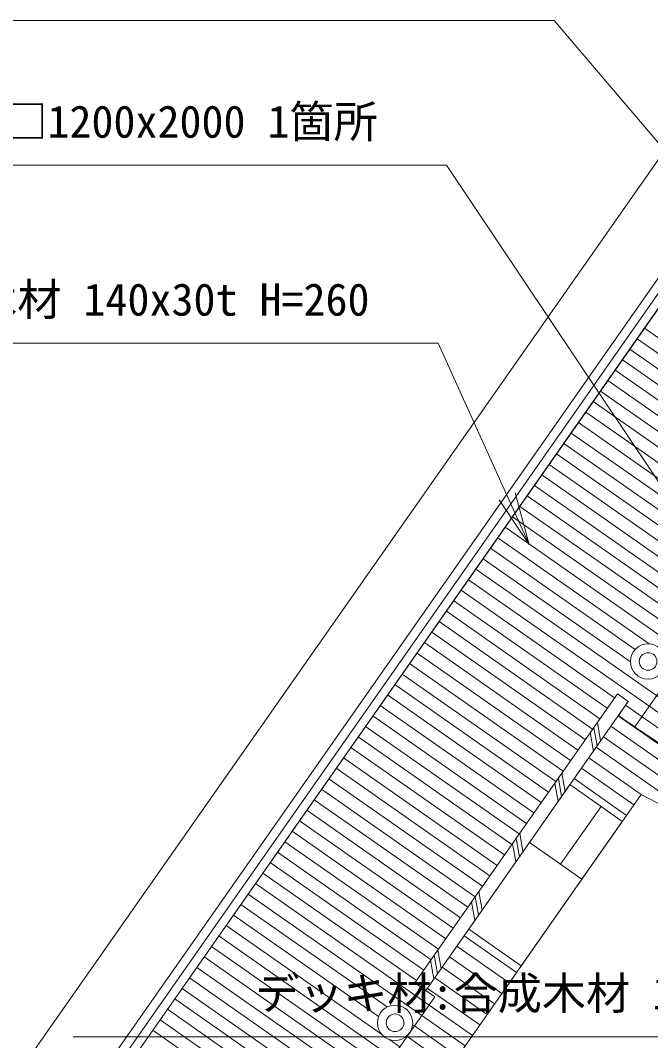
# Model space of a CAD drawing. Units: millimetres at full size, sheet at 1:200; details may follow other scales. Extents: x 0 to 84000, y 0 to 59400.
# Drawn here: x 37600 to 44741, y 38392 to 49957 of the extents above; entities that cross this region are included whole.
import ezdxf
from ezdxf.enums import TextEntityAlignment as Align

# ---------------------------------------------------------------- set-up
doc = ezdxf.new("R2010")
doc.units = ezdxf.units.MM
doc.header["$LTSCALE"] = 200
for name, color, linetype, lineweight in [('D-STR', 1, 'Continuous', 13), ('D-STR-DIM', 7, 'Continuous', 13), ('D-STR-HTXT', 7, 'Continuous', 13)]:
    doc.layers.add(name, color=color, linetype=linetype, lineweight=lineweight)
doc.styles.add('ＭＳ ゴシック', font='')
doc.styles.get('ＭＳ ゴシック').set_extended_font_data('MS Gothic')

# ---------------------------------------------------------------- blocks, each defined once
blk = doc.blocks.new('open_arrow')
at = {"color": 0, "linetype": 'Continuous', "lineweight": -2}
blk.add_lwpolyline([(7.5, 1.25), (0, 0), (7.5, -1.25)], dxfattribs=at)

msp = doc.modelspace()

# ---------------------------------------------------------------- linework, layer by layer
at = {"layer": 'D-STR'}
for p, q in [((46389.5, 49268.1), (28321.8, 23464.8)), ((46414, 49128.8), (27486, 22096.8)), ((46438.6, 48989.5), (27510.6, 21957.5)), ((27510.6, 21957.5), (46438.6, 48989.5)), ((46438.6, 48989.5), (28370.9, 23186.3)), ((44560.8, 41949.1), (48486.5, 47555.6)), ((44672.6, 46467.5), (48433.1, 43834.4)), ((44589.5, 46348.7), (48180.3, 43834.4)), ((44506.3, 46229.9), (47927.5, 43834.4)), ((44423.1, 46111.2), (47674.7, 43834.4)), ((44340, 45992.4), (47421.9, 43834.4)), ((44256.8, 45873.6), (47354.8, 43704.3)), ((44173.6, 45754.8), (47354.8, 43527.3)), ((44090.5, 45636.1), (47354.8, 43350.3)), ((44007.3, 45517.3), (47354.8, 43173.3)), ((43924.1, 45398.5), (47354.8, 42996.3)), ((43840.9, 45279.7), (47354.8, 42819.3)), ((43757.8, 45161), (47354.8, 42642.3)), ((43674.6, 45042.2), (47354.8, 42465.3)), ((43591.4, 44923.4), (47354.8, 42288.2)), ((43508.3, 44804.6), (47354.8, 42111.2)), ((43425.1, 44685.8), (47354.8, 41934.2)), ((43341.9, 44567.1), (47354.8, 41757.2)), ((43258.8, 44448.3), (47354.8, 41580.2)), ((43175.6, 44329.5), (47354.8, 41403.2)), ((43092.4, 44210.7), (47383.7, 41205.9)), ((43009.3, 44092), (44726.6, 42889.4)), ((42926.1, 43973.2), (44565.8, 42825)), ((42842.9, 43854.4), (44513.3, 42684.8)), ((42759.8, 43735.6), (48192.6, 39931.5)), ((42676.6, 43616.9), (47802.9, 40027.3)), ((42593.4, 43498.1), (44334.1, 42279.2)), ((42510.2, 43379.3), (44250.9, 42160.5)), ((42427.1, 43260.5), (44167.8, 42041.7)), ((42343.9, 43141.7), (44084.6, 41922.9)), ((42260.7, 43023), (44001.4, 41804.1)), ((42177.6, 42904.2), (43918.3, 41685.3)), ((42094.4, 42785.4), (43835.1, 41566.6)), ((42011.2, 42666.6), (43751.9, 41447.8)), ((41928.1, 42547.9), (43668.8, 41329)), ((41844.9, 42429.1), (43585.6, 41210.2)), ((41761.7, 42310.3), (43502.4, 41091.5)), ((44365, 42323.3), (42070.7, 39046.7)), ((42070.7, 39046.7), (44365, 42323.3)), ((44487.9, 42237.3), (42193.6, 38960.7)), ((44487.9, 42237.3), (44365, 42323.3)), ((44365, 42323.3), (44487.9, 42237.3)), ((44376.6, 42078.4), (44487.9, 42237.3)), ((41678.6, 42191.5), (43419.3, 40972.7)), ((44457, 42193.2), (45982.7, 41124.9)), ((41595.4, 42072.8), (43336.1, 40853.9)), ((44138.4, 41999.7), (44175.2, 41790.7)), ((44373.8, 42074.4), (46250.6, 40760.3)), ((41512.2, 41954), (43252.9, 40735.1)), ((44057.1, 41884.7), (44094.1, 41674.9)), ((44097.8, 41941.7), (44134.6, 41732.8)), ((44290.7, 41955.6), (46191.3, 40624.8)), ((41429.1, 41835.2), (43169.8, 40616.3)), ((44207.5, 41836.9), (46131.9, 40489.3)), ((41345.9, 41716.4), (43086.6, 40497.6)), ((44124.3, 41718.1), (45696.1, 40617.5)), ((41262.7, 41597.6), (43003.4, 40378.8)), ((44041.1, 41599.3), (44635, 41183.5)), ((41179.6, 41478.9), (42920.2, 40260)), ((43736.5, 41425.7), (43773.3, 41216.8)), ((43958, 41480.5), (44551.9, 41064.7)), ((41096.4, 41360.1), (42837.1, 40141.2)), ((43368.3, 40638.4), (43827.1, 41293.7)), ((43655.2, 41310.7), (43692.2, 41100.9)), ((43695.9, 41367.8), (43732.7, 41158.9)), ((43827.1, 41293.7), (44179.3, 41047.1)), ((43874.8, 41361.8), (44468.7, 40945.9)), ((24304.1, 12147.9), (44635, 41183.5)), ((26010.3, 14584.6), (44635, 41183.5)), ((44635, 41183.5), (26010.3, 14584.6)), ((41013.2, 41241.3), (42753.9, 40022.5)), ((44635, 41183.5), (46004.5, 40453)), ((46004.5, 40453), (44635, 41183.5)), ((40930, 41122.5), (42670.7, 39903.7)), ((40846.9, 41003.8), (42587.6, 39784.9)), ((44179.3, 41047.1), (43720.5, 40391.8)), ((44179.3, 41047.1), (44421, 40877.8)), ((40763.7, 40885), (42504.4, 39666.1)), ((44421, 40877.8), (43962.2, 40222.5)), ((40680.5, 40766.2), (42421.2, 39547.4)), ((43258.4, 40743), (43295.2, 40534)), ((40597.4, 40647.4), (42338.1, 39428.6)), ((43368.3, 40638.4), (42680, 39655.4)), ((43177.1, 40628), (43214.1, 40418.2)), ((43217.8, 40685), (43254.7, 40476.1)), ((43962.2, 40222.5), (43368.3, 40638.4)), ((43720.5, 40391.8), (43368.3, 40638.4)), ((40514.2, 40528.7), (42254.9, 39309.8)), ((40431, 40409.9), (42171.7, 39191)), ((40347.9, 40291.1), (42088.6, 39072.2)), ((40264.7, 40172.3), (42230.7, 38795.7)), ((43273.9, 39239.5), (43962.2, 40222.5)), ((40181.5, 40053.5), (42147.5, 38677)), ((42754, 40022.7), (42790.9, 39813.8)), ((42794.6, 40080.6), (42831.4, 39871.7)), ((40098.4, 39934.8), (41756.8, 38773.5)), ((42713.3, 39965.6), (42750.3, 39755.8)), ((40015.2, 39816), (41658.5, 38665.4)), ((39932, 39697.2), (41693.8, 38463.6)), ((39848.9, 39578.4), (41814.8, 38201.9)), ((42627.3, 39580.1), (43221.2, 39164.3)), ((42680, 39655.4), (43273.9, 39239.5)), ((39765.7, 39459.7), (41731.6, 38083.1)), ((42544.1, 39461.3), (43138, 39045.5)), ((39682.5, 39340.9), (41648.5, 37964.3)), ((42289.7, 39359.5), (42326.5, 39150.5)), ((42330.2, 39417.4), (42367.1, 39208.5)), ((42460.9, 39342.5), (43054.8, 38926.7)), ((39599.3, 39222.1), (41565.3, 37845.5)), ((42249, 39302.4), (42285.9, 39092.6)), ((42377.8, 39223.8), (42971.7, 38807.9)), ((39516.2, 39103.3), (41482.1, 37726.7)), ((42294.6, 39105), (42888.5, 38689.1)), ((39433, 38984.5), (41399, 37608)), ((42070.7, 39046.7), (42296, 38889)), ((42193.6, 38960.7), (42070.7, 39046.7)), ((42211.4, 38986.2), (42805.3, 38570.4)), ((42296, 38889), (38854.5, 33974.1)), ((39349.8, 38865.8), (41315.8, 37489.2)), ((39266.7, 38747), (41232.6, 37370.4)), ((42230.7, 38795.7), (42722.2, 38451.6)), ((39183.5, 38628.2), (41149.5, 37251.6)), ((42147.5, 38677), (42639, 38332.8)), ((42044.1, 38572.3), (42064.3, 38558.2)), ((42064.3, 38558.2), (42555.8, 38214)), ((39100.3, 38509.4), (41066.3, 37132.9)), ((41774.5, 38407.1), (41898, 38320.6)), ((41981.2, 38439.4), (42472.7, 38095.3))]:
    msp.add_line(p, q, dxfattribs=at)
for centre, radius in [((44713.2, 42689.9), 200), ((44713.2, 42689.9), 100), ((41845.3, 38594.1), 200), ((41845.3, 38594.1), 100)]:
    msp.add_circle(centre, radius, dxfattribs=at)
msp.add_arc((50672.4, 50853.5), 10800, 234.34208, 246.34207, dxfattribs=at)
at = {"layer": 'D-STR-DIM'}
msp.add_line((26715.8, 22514), (45643.8, 49546.1), dxfattribs=at)
at = {"layer": 'D-STR-HTXT'}
for points in [[(48553.6, 44194.6), (43647, 49957.2), (43047, 49957.2), (37288.1, 49957.2)], [(45636.3, 43525.7), (42427.4, 48316.3), (41827.4, 48316.3), (29619.3, 48316.3)], [(43364, 44015.4), (42333.9, 46299.4), (41733.9, 46299.4), (31751.7, 46299.4)], [(50174.1, 39849.1), (48778.6, 38434.6), (48178.6, 38434.6), (38196.4, 38434.6)]]:
    msp.add_lwpolyline(points, dxfattribs=at)

# ---------------------------------------------------------------- block references
at = {"layer": 'D-STR-HTXT', "xscale": 80, "yscale": 80, "rotation": 114.3}
msp.add_blockref('open_arrow', (43364, 44015.4), dxfattribs=at)

# ---------------------------------------------------------------- texts
at = {"layer": 'D-STR-HTXT', "style": 'ＭＳ ゴシック'}
for s, p in [('ろ過機用ピット点検口 □1200x2000 1箇所', (41649.9, 48993.8)), ('デッキ材:合成木材 140x30t H=260', (41556.4, 46977)), ('デッキ材:合成木材 140x30t H=260', (48001.1, 39112.1))]:
    msp.add_text(s, height=366.6, dxfattribs=at).set_placement(p, align=Align.TOP_RIGHT)

doc.saveas('drawing.dxf')
